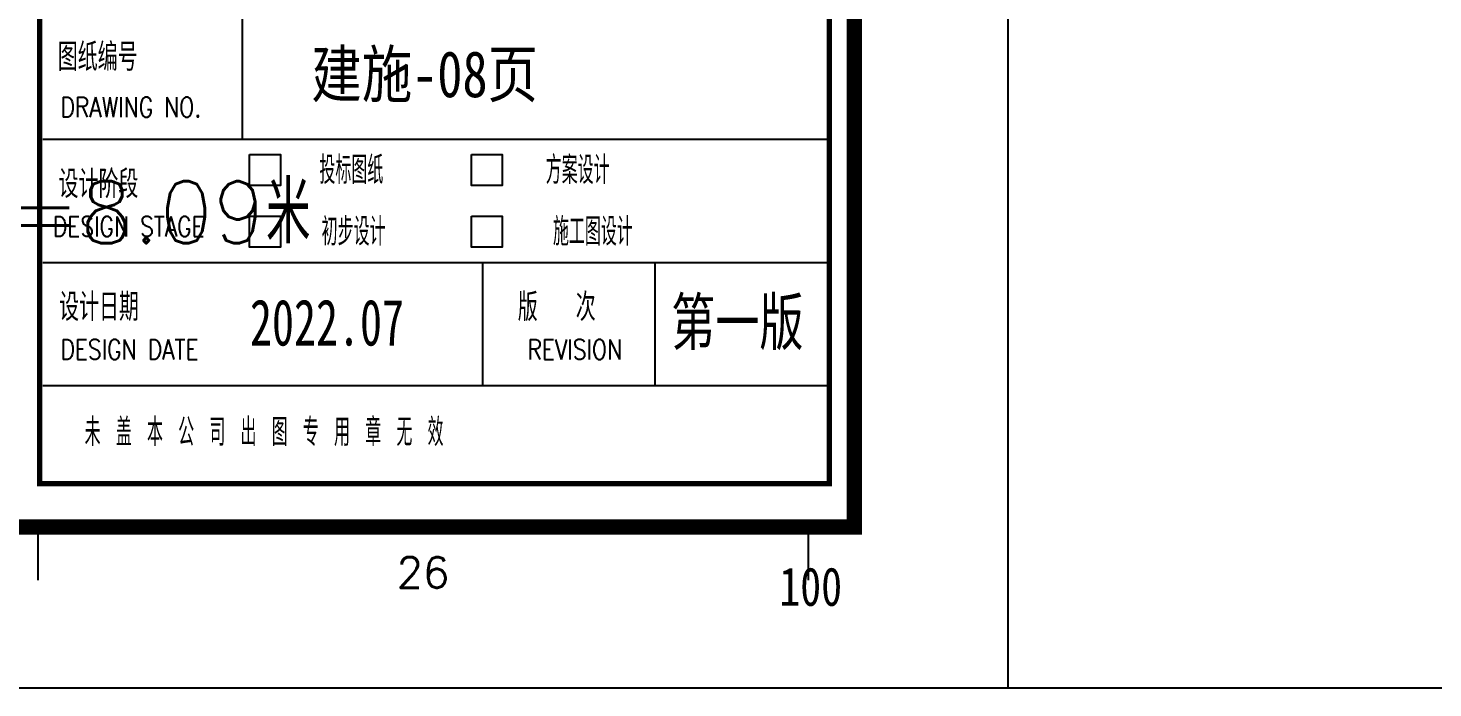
# Model space of a CAD drawing. Header units: inches. Extents: x 0 to 508000, y 0 to 738838.
# Drawn here: x 240936 to 250057, y 198338 to 202623 of the extents above; entities that cross this region are included whole.
import ezdxf
from ezdxf.enums import TextEntityAlignment as Align

# ---------------------------------------------------------------- set-up
doc = ezdxf.new("R2010")
doc.units = ezdxf.units.IN
doc.header["$LTSCALE"] = 1000
doc.header["$MEASUREMENT"] = 0
doc.layers.get('0').update_dxf_attribs({"true_color": 0xffffff})
for name, color, linetype, true_color in [('PUB_TITLE', 4, 'Continuous', 0x00ffff), ('TK', 7, 'Continuous', 0xffffff), ('TK-TEXT', 4, 'Continuous', 0x00ffff), ('ZG-图号', 2, 'Continuous', 0xffff00), ('ZG-图框层', 4, 'Continuous', 0x00ffff), ('ZG-比例', 140, 'Continuous', 0x00bfff)]:
    doc.layers.add(name, color=color, linetype=linetype, true_color=true_color)
doc.styles.add('-宋体', font='simsun.ttc', dxfattribs={"height": 0.2, "bigfont": 'gbcbig.shx'})
doc.styles.add('CCIAD-图框(可变字)', font='simhei.ttf', dxfattribs={"height": 0.2, "bigfont": 'gbcbig.shx'})
doc.styles.add('ISOCP', font='txt.shx', dxfattribs={"height": 0.2, "bigfont": 'gbcbig.shx'})
doc.styles.add('TXTSTY_ANONYMOUS', font='txt.shx', dxfattribs={"height": 0.2, "bigfont": 'gbcbig.shx'})
doc.styles.add('基本字体', font='simplex.shx', dxfattribs={"height": 0.2, "bigfont": 'gbcbig.shx'})
doc.styles.add('宋体-TK', font='simsun.ttc', dxfattribs={"height": 0.2, "bigfont": 'gbcbig.shx'})

# ---------------------------------------------------------------- blocks, each defined once
blk = doc.blocks.new('DAnoyomous24045')
at = {"layer": 'TK', "style": '基本字体'}
blk.add_text('图纸编号', height=180, dxfattribs=at).set_placement((241129, 202345))
at = {"layer": 'TK', "style": '基本字体', "width": 0.8}
blk.add_text('DRAWING NO.', height=129.996, dxfattribs=at).set_placement((241146.6, 202045))
blk = doc.blocks.new('DAnoyomous24048')
at = {"layer": 'TK', "style": '基本字体'}
blk.add_text('设计阶段', height=180, dxfattribs=at).set_placement((241134.1, 201519.5))
at = {"layer": 'TK', "style": '基本字体', "width": 0.8}
blk.add_text('DESIGN STAGE', height=129.996, dxfattribs=at).set_placement((241097.1, 201269.6))
blk = doc.blocks.new('DAnoyomous24051')
at = {"layer": 'TK', "style": '基本字体'}
blk.add_text('设计日期', height=180, dxfattribs=at).set_placement((241137.6, 200721.5))
at = {"layer": 'TK', "style": '基本字体', "width": 0.8}
blk.add_text('DESIGN DATE', height=130.027, dxfattribs=at).set_placement((241146.5, 200471.5))
blk = doc.blocks.new('DAnoyomous24057')
at = {"layer": 'TK', "style": '基本字体'}
blk.add_text('版  次', height=180, dxfattribs=at).set_placement((244115.7, 200721.1))
at = {"layer": 'TK', "style": '基本字体', "width": 0.8}
blk.add_text('REVISION', height=130, dxfattribs=at).set_placement((244178.1, 200471.1))

msp = doc.modelspace()

# ---------------------------------------------------------------- linework, layer by layer
at = {"lineweight": -3}
msp.add_line((247300, 198338.4), (277300, 198338.4), dxfattribs=at)
at = {"layer": 'TK', "lineweight": -3}
for p, q in [((242326.5, 203501.2), (242326.5, 201901.2)), ((241031.7, 201901.2), (246138.7, 201901.2)), ((241231.7, 201901.2), (246138.7, 201901.2)), ((241231.7, 201901.2), (246138.7, 201901.2)), ((241231.7, 201901.2), (246138.7, 201901.2)), ((241231.7, 201901.2), (246138.7, 201901.2)), ((241031.7, 201101.2), (246138.7, 201101.2)), ((241231.7, 201101.2), (246138.7, 201101.2)), ((243885.8, 201101.2), (243885.8, 200301.2)), ((245004.9, 201101.2), (245004.9, 200301.2)), ((241031.7, 200301.2), (246138.7, 200301.2)), ((241231.7, 200301.2), (245231.7, 200301.2)), ((241000, 199429.8), (241000, 199038.4)), ((246000, 199429.8), (246000, 199038.4))]:
    msp.add_line(p, q, dxfattribs=at)
msp.add_lwpolyline([(240828.6, 199384.1), (246300, 199384.1), (246300, 281438.4)], dxfattribs=at)
at = {"layer": 'TK', "lineweight": -3, "const_width": 34.7}
msp.add_lwpolyline([(241011.7, 216878.2), (246138.7, 216878.2), (246138.7, 199663.7), (241011.7, 199663.7)], close=True, dxfattribs=at)
at = {"layer": 'TK', "lineweight": -3}
for points in [[(242374.3, 201801.2), (242574.3, 201801.2), (242574.3, 201601.2), (242374.3, 201601.2)], [(243814.6, 201801.2), (244014.6, 201801.2), (244014.6, 201601.2), (243814.6, 201601.2)], [(242374.3, 201401.2), (242574.3, 201401.2), (242574.3, 201201.2), (242374.3, 201201.2)], [(243814.6, 201401.2), (244014.6, 201401.2), (244014.6, 201201.2), (243814.6, 201201.2)]]:
    msp.add_lwpolyline(points, close=True, dxfattribs=at)
at = {"layer": 'ZG-图框层', "lineweight": -3}
msp.add_lwpolyline([(113500, 282438.4), (113500, 198338.4), (247300, 198338.4), (247300, 282438.4)], close=True, dxfattribs=at)
at = {"layer": 'ZG-图框层', "lineweight": -3, "const_width": 100}
msp.add_lwpolyline([(116000, 199384.1), (116000, 281438.4), (246300, 281438.4), (246300, 199384.1)], close=True, dxfattribs=at)

# ---------------------------------------------------------------- block references
at = {"layer": 'TK'}
for name in ['DAnoyomous24045', 'DAnoyomous24048', 'DAnoyomous24051', 'DAnoyomous24057']:
    msp.add_blockref(name, (0, 0), dxfattribs=at)

# ---------------------------------------------------------------- texts
at = {"layer": 'PUB_TITLE', "style": 'TXTSTY_ANONYMOUS'}
msp.add_text('1658.72X0.75X0.65/100=8.09米', height=402.9, dxfattribs=at).set_placement((234054.1, 201225.6))
at = {"layer": 'TK', "style": '基本字体', "width": 0.8}
for s, p in [('投标图纸', (243035.2, 201701.2)), ('方案设计  ', (244603.1, 201701.2)), ('初步设计', (243049.6, 201301.2)), ('施工图设计', (244603.1, 201301.2))]:
    msp.add_text(s, height=180, dxfattribs=at).set_placement(p, align=Align.MIDDLE_CENTER)
msp.add_text('未 盖 本 公 司 出 图 专 用 章 无 效', height=180, dxfattribs=at).set_placement((243633.7, 199999), align=Align.MIDDLE_RIGHT)
at = {"layer": 'TK', "style": 'ISOCP'}
msp.add_text('26', height=200, dxfattribs=at).set_placement((243500, 199088.4), align=Align.MIDDLE_CENTER)
at = {"layer": 'TK-TEXT', "style": 'CCIAD-图框(可变字)', "width": 0.7}
for tag, p, s in [('2022.07', (242377, 200561.7), '2022.07'), ('第一版', (245111.6, 200565.9), '第一版')]:
    msp.add_attdef(tag, p, s, height=300, dxfattribs=at)
at = {"layer": 'ZG-图号', "style": '-宋体', "width": 0.8}
msp.add_text('建施-08页 ', height=300, dxfattribs=at).set_placement((243592.8, 202324.4), align=Align.MIDDLE_CENTER)
at = {"layer": 'ZG-比例', "style": '宋体-TK', "width": 0.8}
msp.add_text('100', height=250, dxfattribs=at).set_placement((245813.2, 198871.5))

doc.saveas('drawing.dxf')
